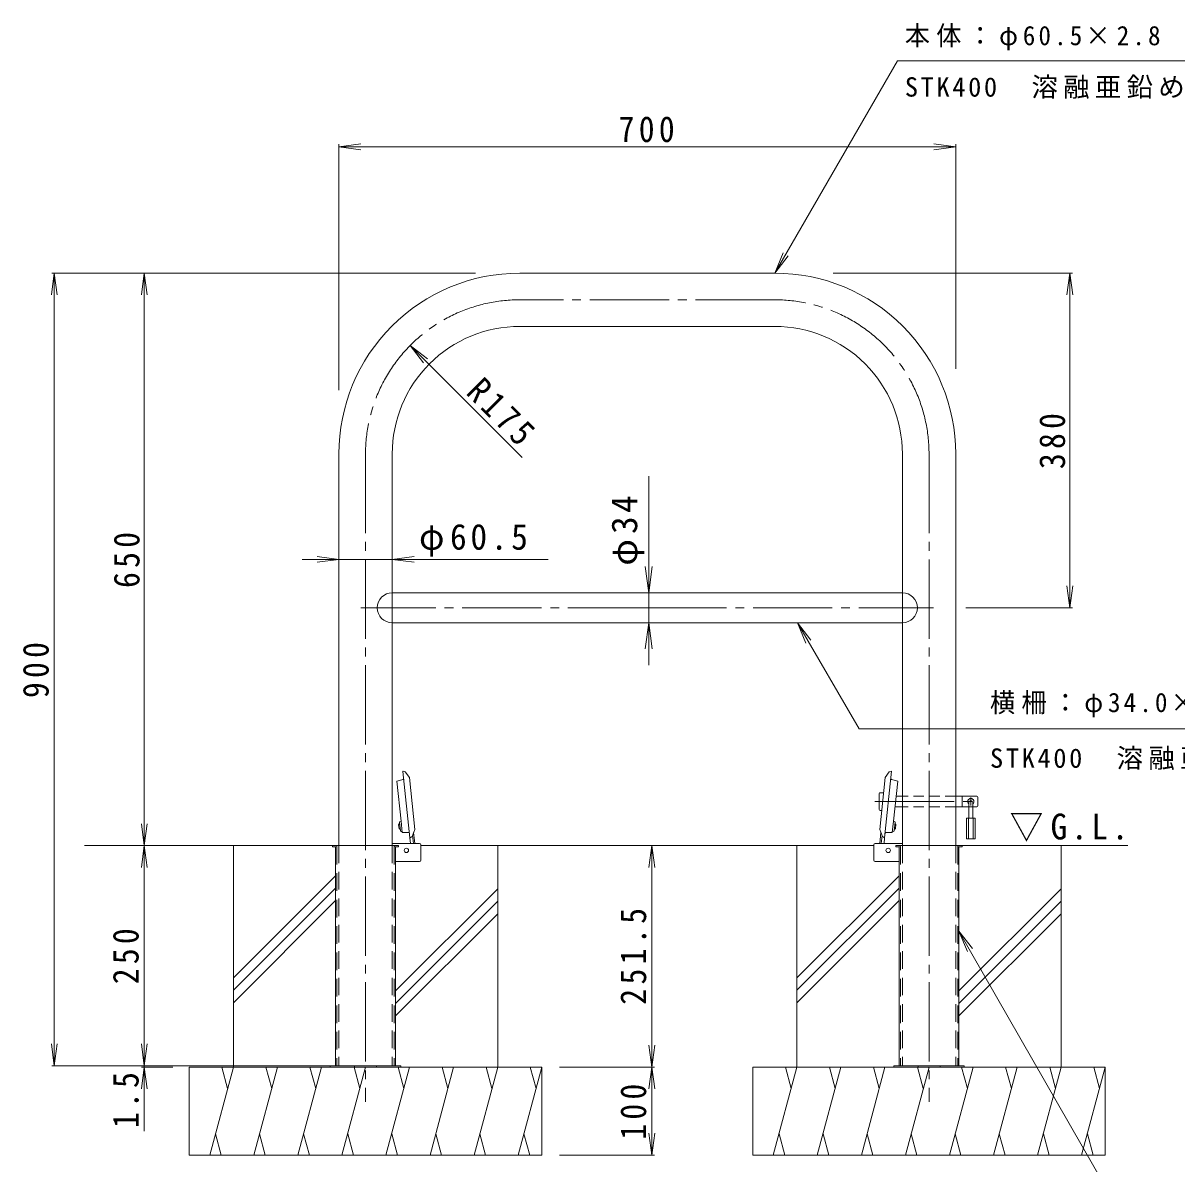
# Model space of a CAD drawing. Units: millimetres, scale not verified. Extents: x -1585 to 1820, y -1363 to 771.
# Drawn here: x -1585 to -276, y -525 to 771 of the extents above; entities that cross this region are included whole.
import ezdxf

# ---------------------------------------------------------------- set-up
doc = ezdxf.new("R2010")
doc.units = ezdxf.units.MM
doc.header["$LTSCALE"] = 10
for name, pattern in [('CHAIN1', [8, 5, -1, 1, -1]), ('CHAIN2', [12, 9, -1, 1, -1]), ('DASHED1', [1.8, 1.2, -0.6]), ('DASHED2', [3, 2, -1])]:
    doc.linetypes.add(name, pattern=pattern)
for name, color, linetype, lineweight in [('C-0_通り芯', 4, 'Continuous', 9), ('C-1_躯体', 7, 'Continuous', 9), ('C-2_仕上', 3, 'Continuous', 9), ('C-3_寸法', 3, 'DASHED2', 9), ('C-4_文字', 7, 'Continuous', 9), ('C-5_建具', 7, 'Continuous', 9), ('C-6_間仕切', 2, 'Continuous', 9), ('C-9_記号', 7, 'Continuous', 9), ('C-A_インテリア', 2, 'Continuous', 9), ('C-B_衛生陶器', 2, 'Continuous', 9), ('C-E_見え係り', 6, 'Continuous', 5)]:
    doc.layers.add(name, color=color, linetype=linetype, lineweight=lineweight)
doc.styles.add('ＭＳ ゴシック', font='')
doc.styles.get('ＭＳ ゴシック').set_extended_font_data('MS Gothic')

msp = doc.modelspace()

# ---------------------------------------------------------------- linework, layer by layer
at = {"layer": 'C-0_通り芯', "color": 7, "linetype": 'CHAIN2'}
for p, q in [((-732.2, 456.69), (-1021.7, 456.69)), ((-1196.7, 281.69), (-1196.7, -454.07)), ((-557.2, 281.69), (-557.2, -454.07)), ((-876.95, 106.94), (-1201.88, 106.94)), ((-876.95, 106.94), (-552.02, 106.94)), ((-618.58, -113.06), (-499.98, -113.06))]:
    msp.add_line(p, q, dxfattribs=at)
at = {"layer": 'C-0_通り芯'}
for p, q in [((-1154.15, -88.18), (-1161.14, -89.81)), ((-1146.32, -154.27), (-1154.25, -78.87)), ((-1153.99, -78.66), (-1151.61, -79.31)), ((-1151.61, -79.31), (-1147, -85.66)), ((-1140.79, -144.76), (-1147, -85.66)), ((-613.11, -144.75), (-606.9, -85.65)), ((-602.29, -79.3), (-606.9, -85.65)), ((-599.75, -88.17), (-592.76, -89.8)), ((-1147.83, -148.33), (-1155, -148.19)), ((-1140.79, -144.76), (-1141.97, -147.84)), ((-613.11, -144.75), (-611.93, -147.84)), ((-606.07, -148.32), (-598.89, -148.18)), ((-1234.2, -163.07), (-1234.2, -164.57)), ((-1234.2, -163.07), (-1234.2, -164.57)), ((-1234.2, -163.07), (-1159.2, -163.07)), ((-1230.7, -164.57), (-1234.2, -164.57)), ((-1230.7, -164.57), (-1230.7, -413.07)), ((-1162.7, -164.57), (-1162.7, -413.07)), ((-1159.2, -164.57), (-1162.7, -164.57)), ((-1159.2, -163.07), (-1159.2, -164.57)), ((-594.7, -163.06), (-594.7, -164.56)), ((-519.7, -163.06), (-594.7, -163.06)), ((-594.7, -164.56), (-591.2, -164.56)), ((-591.2, -164.56), (-591.2, -413.06)), ((-523.2, -164.56), (-523.2, -413.06)), ((-523.2, -164.56), (-519.7, -164.56)), ((-519.7, -163.06), (-519.7, -164.56)), ((-519.7, -163.06), (-519.7, -164.56))]:
    msp.add_line(p, q, dxfattribs=at)
at = {"layer": 'C-0_通り芯', "linetype": 'DASHED2'}
for p, q in [((-1229.2, -164.57), (-1229.2, -413.07)), ((-1164.2, -164.57), (-1164.2, -413.07)), ((-589.7, -164.56), (-589.7, -413.06)), ((-524.7, -164.56), (-524.7, -413.06))]:
    msp.add_line(p, q, dxfattribs=at)
at = {"layer": 'C-0_通り芯'}
for points in [[(-1161.14, -89.81), (-1156.35, -135.41), (-1156.34, -135.46)], [(-607.58, -154.26), (-599.62, -78.58), (-602.29, -79.3)], [(-592.76, -89.8), (-597.55, -135.4), (-597.56, -135.45)]]:
    msp.add_lwpolyline(points, dxfattribs=at)
at = {"layer": 'C-0_通り芯', "color": 7, "linetype": 'CHAIN2'}
for centre, start, end in [((-1021.7, 281.69), 89.99976, 180), ((-732.2, 281.69), 0, 90.00024)]:
    msp.add_arc(centre, 175, start, end, dxfattribs=at)
at = {"layer": 'C-0_通り芯'}
for centre, radius, start, end in [((-1154.05, -78.85), 0.2, 74.79398, 186), ((-1154.38, -87.21), 1, 283.12502, 6), ((-599.52, -87.2), 1, 174, 256.87498), ((-599.85, -78.85), 0.2, 354, 105.20602), ((-1147.85, -149.33), 1, 6, 88.87498), ((-1146.12, -154.25), 0.2, 186, 297.20602), ((-607.78, -154.24), 0.2, 242.79398, 354), ((-606.05, -149.32), 1, 91.12502, 174)]:
    msp.add_arc(centre, radius, start, end, dxfattribs=at)
at = {"layer": 'C-0_通り芯', "linetype": 'DASHED2'}
for centre, start, end in [((-1230.7, -164.57), 0, 90), ((-1162.7, -164.57), 90, 180), ((-591.2, -164.56), 0, 90), ((-523.2, -164.56), 90, 180)]:
    msp.add_arc(centre, 1.5, start, end, dxfattribs=at)
at = {"layer": 'C-1_躯体', "color": 4}
for p, q in [((-1156.34, -135.46), (-1155, -148.19)), ((-597.56, -135.45), (-598.89, -148.18)), ((-1143.88, -152.82), (-1146.03, -154.43)), ((-1141.97, -147.84), (-1143.88, -152.82)), ((-611.93, -147.84), (-610.02, -152.81)), ((-610.02, -152.81), (-607.87, -154.42))]:
    msp.add_line(p, q, dxfattribs=at)
at = {"layer": 'C-1_躯体', "color": 3}
for p, q in [((-1135.45, -160.77), (-1166.45, -160.77)), ((-1133.95, -179.77), (-1133.95, -162.27)), ((-619.95, -179.76), (-619.95, -162.26)), ((-618.45, -160.76), (-587.45, -160.76)), ((-1135.45, -181.27), (-1162.7, -181.27)), ((-618.45, -181.26), (-591.2, -181.26))]:
    msp.add_line(p, q, dxfattribs=at)
at = {"layer": 'C-1_躯体'}
for p, q in [((-1156.7, -413.07), (-1236.7, -413.07)), ((-1236.7, -413.07), (-1236.7, -414.57)), ((-1209.2, -413.07), (-1209.2, -414.57)), ((-1184.2, -413.07), (-1184.2, -414.57)), ((-1156.7, -413.07), (-1156.7, -414.57)), ((-597.2, -413.06), (-517.2, -413.06)), ((-597.2, -413.06), (-597.2, -414.56)), ((-569.7, -413.06), (-569.7, -414.56)), ((-544.7, -413.06), (-544.7, -414.56)), ((-517.2, -413.06), (-517.2, -414.56))]:
    msp.add_line(p, q, dxfattribs=at)
at = {"layer": 'C-1_躯体', "color": 3}
for centre, start, end in [((-1135.45, -162.27), 0, 90), ((-618.45, -162.26), 90, 180), ((-1135.45, -179.77), 270, 0), ((-618.45, -179.76), 180, 270)]:
    msp.add_arc(centre, 1.5, start, end, dxfattribs=at)
at = {"layer": 'C-2_仕上'}
for p, q in [((-732.2, 486.94), (-1021.7, 486.94)), ((-732.2, 426.44), (-1021.7, 426.44)), ((-1226.95, 281.69), (-1226.95, -163.07)), ((-1166.45, 281.69), (-1166.45, -163.07)), ((-587.45, 281.69), (-587.45, -163.06)), ((-526.95, 281.69), (-526.95, -163.06)), ((-876.95, 123.94), (-1166.45, 123.94)), ((-876.95, 123.94), (-587.45, 123.94)), ((-876.95, 89.94), (-1166.45, 89.94)), ((-876.95, 89.94), (-587.45, 89.94))]:
    msp.add_line(p, q, dxfattribs=at)
for centre, radius, start, end in [((-1021.7, 281.69), 205.25, 89.99977, 180), ((-732.2, 281.69), 205.25, 0, 90.00023), ((-1021.7, 281.69), 144.75, 89.9998, 180), ((-732.2, 281.69), 144.75, 0, 90.0002), ((-1166.45, 106.94), 17, 90, 270), ((-587.45, 106.94), 17, 270, 90)]:
    msp.add_arc(centre, radius, start, end, dxfattribs=at)
at = {"layer": 'C-3_寸法'}
for p, q in [((-1226.95, -163.07), (-1226.95, -413.07)), ((-1166.45, -163.07), (-1166.45, -413.07)), ((-587.45, -163.06), (-587.45, -413.06)), ((-526.95, -163.06), (-526.95, -413.06))]:
    msp.add_line(p, q, dxfattribs=at)
at = {"layer": 'C-4_文字'}
for p, q in [((-1226.95, 630.33), (-1202.16, 633.6)), ((-1226.95, 633.33), (-1226.95, 353.91)), ((-1226.95, 630.33), (-1202.16, 627.07)), ((-1226.95, 630.33), (-526.95, 630.33)), ((-526.95, 630.33), (-551.74, 633.6)), ((-526.95, 630.33), (-551.74, 627.07)), ((-526.95, 633.33), (-526.95, 378.2)), ((-1549.92, 486.94), (-1553.18, 462.16)), ((-1552.92, 486.94), (-1071.86, 486.94)), ((-1549.92, 486.94), (-1549.92, -413.06)), ((-1549.92, 486.94), (-1546.65, 462.16)), ((-1447.8, 486.94), (-1451.06, 462.15)), ((-1450.8, 486.94), (-1125.91, 486.94)), ((-1447.8, 486.94), (-1447.8, -163.06)), ((-1447.8, 486.94), (-1444.54, 462.15)), ((-394.39, 486.94), (-665.99, 486.94)), ((-397.39, 486.94), (-400.66, 462.16)), ((-397.39, 106.94), (-397.39, 486.94)), ((-397.39, 486.94), (-394.13, 462.16)), ((-1146.06, 404.81), (-1130.84, 384.98)), ((-1146.06, 404.81), (-1126.23, 389.59)), ((-875.36, 256.52), (-875.36, 41.89)), ((-989.35, 161.94), (-1268.51, 161.94)), ((-1226.95, 161.94), (-1251.74, 165.2)), ((-1226.95, 161.94), (-1251.74, 158.67)), ((-1166.45, 161.94), (-1141.66, 165.2)), ((-1166.45, 161.94), (-1141.66, 158.67)), ((-875.36, 123.94), (-879.27, 153.68)), ((-875.36, 123.94), (-871.44, 153.68)), ((-397.39, 106.94), (-400.66, 131.73)), ((-397.39, 106.94), (-394.13, 131.73)), ((-875.36, 123.94), (-872.36, 123.94)), ((-394.39, 106.94), (-515.59, 106.94)), ((-875.36, 89.94), (-879.27, 60.2)), ((-875.36, 89.94), (-872.36, 89.94)), ((-875.36, 89.94), (-871.44, 60.2)), ((-1447.8, -163.06), (-1451.06, -138.27)), ((-1447.8, -163.06), (-1444.54, -138.27)), ((-1447.8, -163.06), (-1451.06, -187.84)), ((-1447.8, -163.06), (-1444.54, -187.84)), ((-1447.8, -163.06), (-1447.8, -487.42)), ((-871.78, -163.07), (-875.04, -187.85)), ((-871.78, -163.07), (-871.78, -414.57)), ((-871.78, -163.07), (-868.51, -187.85)), ((-1549.92, -413.06), (-1553.18, -388.27)), ((-1549.92, -413.06), (-1546.65, -388.27)), ((-1447.8, -413.06), (-1451.06, -388.27)), ((-1447.8, -413.06), (-1444.54, -388.27)), ((-871.78, -414.57), (-875.04, -389.78)), ((-871.78, -414.57), (-868.51, -389.78)), ((-1552.92, -413.06), (-1184.97, -413.06)), ((-1447.8, -414.56), (-1451.06, -439.34)), ((-1450.8, -414.56), (-1415.37, -414.56)), ((-1447.8, -414.56), (-1444.54, -439.34)), ((-868.78, -414.57), (-976.7, -414.57)), ((-871.78, -414.57), (-875.04, -439.35)), ((-871.78, -414.57), (-871.78, -514.57)), ((-871.78, -414.57), (-868.51, -439.35)), ((-871.78, -514.57), (-875.04, -489.78)), ((-871.78, -514.57), (-868.51, -489.78)), ((-868.78, -514.57), (-976.7, -514.57))]:
    msp.add_line(p, q, dxfattribs=at)
at = {"layer": 'C-5_建具'}
for p, q in [((-732.2, 486.94), (-593.02, 728)), ((-593.02, 728), (-29.65, 728)), ((-732.2, 486.94), (-722.63, 510.04)), ((-732.2, 486.94), (-716.98, 506.77)), ((-1018.81, 277.56), (-1146.06, 404.81)), ((-706.57, 89.94), (-697, 66.84)), ((-706.57, 89.94), (-691.35, 70.11)), ((-706.57, 89.94), (-636.5, -30.66)), ((-636.5, -30.66), (67.02, -30.66)), ((-523.2, -260.21), (-314.09, -625)), ((-523.2, -260.21), (-507.98, -280.04)), ((-523.2, -260.21), (-513.63, -283.31))]:
    msp.add_line(p, q, dxfattribs=at)
at = {"layer": 'C-6_間仕切', "color": 7}
for p, q in [((-613.77, -122.06), (-613.77, -104.06)), ((-612.77, -103.06), (-608.73, -103.06)), ((-587.45, -107.06), (-594.57, -107.06)), ((-502.77, -107.06), (-526.95, -107.06)), ((-519.77, -107.06), (-519.77, -119.06)), ((-501.77, -108.06), (-501.77, -118.06)), ((-610.83, -123.06), (-612.77, -123.06)), ((-587.45, -119.06), (-595.83, -119.06)), ((-502.77, -119.06), (-526.95, -119.06))]:
    msp.add_line(p, q, dxfattribs=at)
at = {"layer": 'C-6_間仕切', "color": 7, "linetype": 'DASHED1'}
for p, q in [((-526.95, -107.06), (-587.45, -107.06)), ((-526.95, -119.06), (-587.45, -119.06))]:
    msp.add_line(p, q, dxfattribs=at)
at = {"layer": 'C-6_間仕切', "color": 7, "linetype": 'CHAIN1'}
msp.add_line((-509.77, -108.54), (-509.77, -117.6), dxfattribs=at)
at = {"layer": 'C-6_間仕切'}
for p, q in [((-1158.44, -138.45), (-1159.15, -139.33)), ((-1159.15, -139.33), (-1157.96, -139.2)), ((-1158.69, -143.7), (-1159.15, -139.33)), ((-1158.69, -143.7), (-1157.5, -143.58)), ((-1157.81, -144.41), (-1158.69, -143.7)), ((-1158.44, -138.45), (-1158.04, -138.41)), ((-595.2, -143.69), (-596.4, -143.57)), ((-596.08, -144.41), (-595.2, -143.69)), ((-594.74, -139.32), (-595.94, -139.19)), ((-595.46, -138.44), (-595.85, -138.4)), ((-595.46, -138.44), (-594.74, -139.32)), ((-595.2, -143.69), (-594.74, -139.32)), ((-1157.81, -144.41), (-1157.42, -144.37)), ((-1140.81, -160.77), (-1142.13, -148.25)), ((-613.09, -160.76), (-611.77, -148.25)), ((-596.08, -144.41), (-596.48, -144.36))]:
    msp.add_line(p, q, dxfattribs=at)
at = {"layer": 'C-6_間仕切', "color": 6, "lineweight": 5}
for p, q in [((-1515.61, -163.07), (-1234.2, -163.07)), ((-1133.95, -163.07), (-619.95, -163.06)), ((-519.7, -163.06), (-331.41, -163.06))]:
    msp.add_line(p, q, dxfattribs=at)
at = {"layer": 'C-6_間仕切', "color": 7}
for centre, radius, start, end in [((-612.77, -104.06), 1, 90, 180), ((-509.77, -113.06), 3.5, 310.00473, 229.99223), ((-502.77, -108.06), 1, 0, 90), ((-612.77, -122.06), 1, 180, 270), ((-502.77, -118.06), 1, 270, 0)]:
    msp.add_arc(centre, radius, start, end, dxfattribs=at)
at = {"layer": 'C-9_記号'}
for p, q in [((-1145.64, -160.77), (-1146.32, -154.27)), ((-1142.42, -160.77), (-1143.39, -151.54)), ((-611.48, -160.76), (-610.51, -151.53)), ((-608.26, -160.76), (-607.58, -154.26))]:
    msp.add_line(p, q, dxfattribs=at)
at = {"layer": 'C-A_インテリア'}
for p, q in [((-512.02, -114.31), (-512.02, -132.06)), ((-507.52, -114.31), (-507.52, -132.06)), ((-514.77, -132.06), (-504.77, -132.06)), ((-514.77, -132.06), (-514.77, -155.56)), ((-512.52, -132.06), (-512.52, -155.56)), ((-507.02, -132.06), (-507.02, -155.56)), ((-504.77, -132.06), (-504.77, -155.56)), ((-514.77, -155.56), (-504.77, -155.56))]:
    msp.add_line(p, q, dxfattribs=at)
msp.add_arc((-509.77, -114.31), 2.25, 0, 180, dxfattribs=at)
at = {"layer": 'C-B_衛生陶器'}
for p, q in [((-1158.25, -136.42), (-1157.9, -135.62)), ((-1158.25, -136.42), (-1157.21, -146.36)), ((-1157.9, -135.62), (-1156.34, -135.46)), ((-596, -135.62), (-597.56, -135.45)), ((-595.65, -136.41), (-596.69, -146.35)), ((-595.65, -136.41), (-596, -135.62)), ((-1157.21, -146.36), (-1156.7, -147.06)), ((-1156.7, -147.06), (-1155.14, -146.9)), ((-597.2, -147.05), (-598.76, -146.89)), ((-596.69, -146.35), (-597.2, -147.05))]:
    msp.add_line(p, q, dxfattribs=at)
at = {"layer": 'C-E_見え係り'}
for p, q in [((-1346.7, -414.57), (-1346.7, -163.07)), ((-1046.7, -414.57), (-1046.7, -163.07)), ((-707.2, -414.56), (-707.2, -163.06)), ((-407.2, -414.56), (-407.2, -163.06)), ((-1230.7, -197.26), (-1346.7, -313.26)), ((-591.2, -197.25), (-707.2, -313.25)), ((-1230.7, -211.4), (-1346.7, -327.4)), ((-1046.7, -212.14), (-1162.7, -328.14)), ((-591.2, -211.39), (-707.2, -327.39)), ((-407.2, -212.13), (-523.2, -328.13)), ((-1230.7, -225.54), (-1346.7, -341.54)), ((-1046.7, -226.28), (-1162.7, -342.28)), ((-591.2, -225.53), (-707.2, -341.53)), ((-407.2, -226.27), (-523.2, -342.27)), ((-1046.7, -240.42), (-1162.7, -356.42)), ((-407.2, -240.42), (-523.2, -356.42)), ((-1396.7, -414.57), (-996.7, -414.57)), ((-1396.7, -514.57), (-1396.7, -414.57)), ((-1346.7, -414.57), (-1373.49, -514.57)), ((-1359.75, -414.57), (-1353.22, -438.92)), ((-1296.7, -414.57), (-1323.49, -514.57)), ((-1309.75, -414.57), (-1303.22, -438.92)), ((-1246.7, -414.57), (-1273.49, -514.57)), ((-1259.75, -414.57), (-1253.22, -438.92)), ((-1196.7, -414.57), (-1223.49, -514.57)), ((-1209.75, -414.57), (-1203.22, -438.92)), ((-1146.7, -414.57), (-1173.49, -514.57)), ((-1159.75, -414.57), (-1153.22, -438.92)), ((-1096.7, -414.57), (-1123.49, -514.57)), ((-1109.75, -414.57), (-1103.22, -438.92)), ((-1046.7, -414.57), (-1073.49, -514.57)), ((-1059.75, -414.57), (-1053.22, -438.92)), ((-996.7, -414.57), (-1023.49, -514.57)), ((-1009.75, -414.57), (-1003.22, -438.92)), ((-996.7, -514.57), (-996.7, -414.57)), ((-757.2, -514.56), (-757.2, -414.56)), ((-357.2, -414.56), (-757.2, -414.56)), ((-707.2, -414.56), (-733.99, -514.56)), ((-720.25, -414.56), (-713.72, -438.91)), ((-657.2, -414.56), (-683.99, -514.56)), ((-670.25, -414.56), (-663.72, -438.91)), ((-607.2, -414.56), (-633.99, -514.56)), ((-620.25, -414.56), (-613.72, -438.91)), ((-557.2, -414.56), (-583.99, -514.56)), ((-570.25, -414.56), (-563.72, -438.91)), ((-507.2, -414.56), (-533.99, -514.56)), ((-520.25, -414.56), (-513.72, -438.91)), ((-457.2, -414.56), (-483.99, -514.56)), ((-470.25, -414.56), (-463.72, -438.91)), ((-407.2, -414.56), (-433.99, -514.56)), ((-420.25, -414.56), (-413.72, -438.91)), ((-357.2, -414.56), (-383.99, -514.56)), ((-370.25, -414.56), (-363.72, -438.91)), ((-357.2, -514.56), (-357.2, -414.56)), ((-1360.44, -514.57), (-1366.97, -490.22)), ((-1310.44, -514.57), (-1316.97, -490.22)), ((-1260.44, -514.57), (-1266.97, -490.22)), ((-1210.44, -514.57), (-1216.97, -490.22)), ((-1160.44, -514.57), (-1166.97, -490.22)), ((-1110.44, -514.57), (-1116.97, -490.22)), ((-1060.44, -514.57), (-1066.97, -490.22)), ((-1010.44, -514.57), (-1016.97, -490.22)), ((-720.94, -514.56), (-727.47, -490.21)), ((-670.94, -514.56), (-677.47, -490.21)), ((-620.94, -514.56), (-627.47, -490.21)), ((-570.94, -514.56), (-577.47, -490.21)), ((-520.94, -514.56), (-527.47, -490.21)), ((-470.94, -514.56), (-477.47, -490.21)), ((-420.94, -514.56), (-427.47, -490.21)), ((-370.94, -514.56), (-377.47, -490.21)), ((-1396.7, -514.57), (-996.7, -514.57)), ((-357.2, -514.56), (-757.2, -514.56))]:
    msp.add_line(p, q, dxfattribs=at)
at = {"layer": 'C-E_見え係り', "color": 4, "lineweight": 9}
for centre in [(-1150.35, -168.57), (-603.55, -168.56)]:
    msp.add_circle(centre, 2.5, dxfattribs=at)

# ---------------------------------------------------------------- texts
at = {"layer": 'C-4_文字', "color": 2, "char_height": 29.33, "attachment_point": 7, "style": 'ＭＳ ゴシック'}
for s, insert in [('\\T1.27;\\W0.9;700', (-909.45, 635.33)), ('\\T1.22;\\W0.95;φ60.5', (-1135.99, 164.94))]:
    msp.add_mtext(s, dxfattribs=dict(at, insert=insert))
for s, insert, rotation in [('\\T1.28;\\W0.9;R175', (-1084.36, 349.96), 315), ('\\T1.27;\\W0.9;380', (-402.39, 264.44), 90), ('\\T1.19;φ34', (-880.36, 154.73), 90), ('\\T1.27;\\W0.9;650', (-1452.8, 129.44), 90), ('\\T1.27;\\W0.9;900', (-1555.92, 4.44), 90), ('\\T1.28;\\W0.9;251.5', (-877.78, -343.82), 90), ('\\T1.27;\\W0.9;250', (-1453.8, -320.56), 90), ('\\T1.27;\\W0.9;1.5', (-1453.8, -483.91), 90), ('\\T1.27;\\W0.9;100', (-877.78, -497.07), 90)]:
    msp.add_mtext(s, dxfattribs=dict(at, insert=insert, rotation=rotation))
at = {"layer": 'C-5_建具', "char_height": 21.99, "attachment_point": 7, "style": 'ＭＳ ゴシック'}
for s, insert in [('\\T1.25;\\W0.95;本体：φ60.5×2.8', (-584.65, 739.76)), ('\\T1.2;STK400\u3000溶融亜鉛めっき＋焼付塗装', (-584.65, 684.85)), ('\\T1.25;\\W0.95;横柵：φ34.0×2.3', (-487.98, -17.51)), ('\\T1.2;STK400\u3000溶融亜鉛めっき＋焼付塗装', (-487.98, -77.25))]:
    msp.add_mtext(s, dxfattribs=dict(at, insert=insert))
at = {"layer": 'C-5_建具', "color": 2, "insert": (-465.63, -158.72), "char_height": 29.33, "attachment_point": 7, "style": 'ＭＳ ゴシック'}
msp.add_mtext('\\T1.22;\\W0.95;▽G.L.', dxfattribs=at)

doc.saveas('drawing.dxf')
